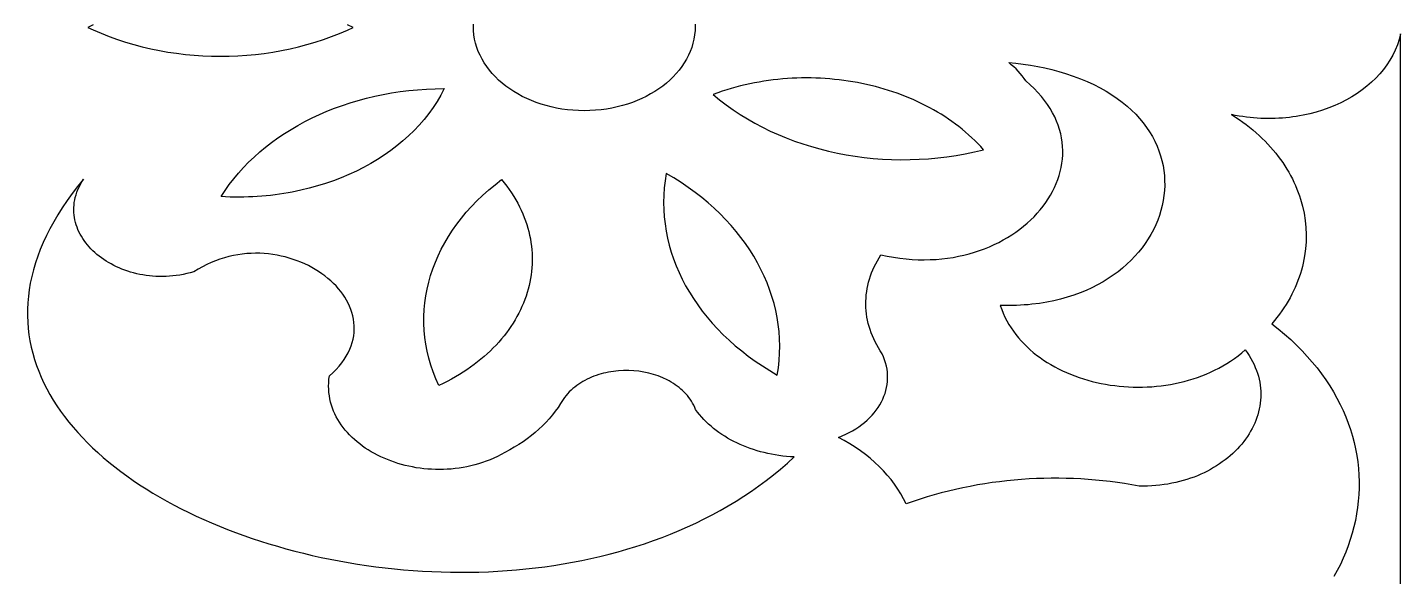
# Model space of a CAD drawing. Extents: x -1145 to -490, y -328 to 327.
# Drawn here: x -1091.4 to -1020, y -29.1 to -0.6 of the extents above; entities that cross this region are included whole.
import ezdxf

# ---------------------------------------------------------------- set-up
doc = ezdxf.new("R2010")
doc.units = 0
doc.layers.add('LAYER_1', color=18, linetype='CONTINUOUS')

msp = doc.modelspace()

# ---------------------------------------------------------------- linework, layer by layer
at = {"layer": 'LAYER_1'}
for points in [[(-1088.012, -0.427), (-1088.288, -0.555), (-1088.012, -0.684), (-1087.6, -0.86), (-1087.183, -1.024), (-1086.76, -1.176), (-1086.331, -1.316), (-1085.898, -1.443), (-1085.46, -1.559), (-1085.019, -1.662), (-1084.574, -1.754), (-1084.126, -1.833), (-1083.675, -1.9), (-1083.222, -1.955), (-1082.768, -1.997), (-1082.312, -2.028), (-1081.855, -2.047), (-1081.398, -2.053), (-1080.941, -2.047), (-1080.484, -2.029), (-1080.028, -1.999), (-1079.573, -1.957), (-1079.12, -1.903), (-1078.669, -1.836), (-1078.221, -1.758), (-1077.776, -1.667), (-1077.334, -1.564), (-1076.896, -1.449), (-1076.463, -1.322), (-1076.034, -1.183), (-1075.611, -1.032), (-1075.193, -0.868), (-1074.781, -0.693), (-1074.484, -0.555), (-1074.781, -0.418)], [(-1056.703, -0.391), (-1056.698, -0.555), (-1056.703, -0.719), (-1056.725, -0.943), (-1056.762, -1.163), (-1056.813, -1.379), (-1056.877, -1.592), (-1056.955, -1.8), (-1057.046, -2.004), (-1057.149, -2.204), (-1057.265, -2.399), (-1057.392, -2.588), (-1057.531, -2.772), (-1057.681, -2.95), (-1057.842, -3.123), (-1058.013, -3.289), (-1058.195, -3.448), (-1058.386, -3.601), (-1058.586, -3.746), (-1058.796, -3.885), (-1059.014, -4.015), (-1059.24, -4.138), (-1059.474, -4.252), (-1059.716, -4.358), (-1059.965, -4.455), (-1060.221, -4.543), (-1060.483, -4.622), (-1060.751, -4.691), (-1061.025, -4.75), (-1061.304, -4.799), (-1061.588, -4.838), (-1061.877, -4.866), (-1062.17, -4.883), (-1062.467, -4.888), (-1062.764, -4.883), (-1063.057, -4.866), (-1063.346, -4.838), (-1063.631, -4.799), (-1063.91, -4.75), (-1064.184, -4.691), (-1064.452, -4.622), (-1064.714, -4.543), (-1064.97, -4.455), (-1065.219, -4.358), (-1065.46, -4.252), (-1065.694, -4.138), (-1065.921, -4.015), (-1066.139, -3.885), (-1066.348, -3.746), (-1066.549, -3.601), (-1066.74, -3.448), (-1066.921, -3.289), (-1067.092, -3.123), (-1067.253, -2.95), (-1067.404, -2.772), (-1067.542, -2.588), (-1067.67, -2.399), (-1067.786, -2.204), (-1067.889, -2.004), (-1067.98, -1.8), (-1068.057, -1.592), (-1068.122, -1.379), (-1068.173, -1.163), (-1068.209, -0.943), (-1068.231, -0.719), (-1068.237, -0.555), (-1068.231, -0.391)], [(-1019.998, -41.718), (-1019.998, -0.892), (-1020.071, -1.178), (-1020.162, -1.457), (-1020.273, -1.729), (-1020.401, -1.993), (-1020.546, -2.25), (-1020.708, -2.498), (-1020.886, -2.739), (-1021.08, -2.97), (-1021.288, -3.193), (-1021.511, -3.406), (-1021.747, -3.61), (-1021.996, -3.804), (-1022.257, -3.987), (-1022.531, -4.16), (-1022.815, -4.322), (-1023.111, -4.472), (-1023.416, -4.611), (-1023.73, -4.738), (-1024.054, -4.853), (-1024.385, -4.956), (-1024.725, -5.045), (-1024.897, -5.085), (-1025.071, -5.122), (-1025.246, -5.155), (-1025.423, -5.184), (-1025.602, -5.211), (-1025.782, -5.233), (-1025.963, -5.253), (-1026.145, -5.268), (-1026.329, -5.28), (-1026.514, -5.289), (-1026.699, -5.293), (-1026.886, -5.294), (-1027.073, -5.291), (-1027.261, -5.285), (-1027.45, -5.274), (-1027.64, -5.26), (-1027.829, -5.241), (-1028.02, -5.219), (-1028.211, -5.193), (-1028.402, -5.162), (-1028.593, -5.128), (-1028.785, -5.089), (-1028.588, -5.215), (-1028.397, -5.344), (-1028.21, -5.477), (-1028.028, -5.611), (-1027.851, -5.749), (-1027.68, -5.889), (-1027.513, -6.032), (-1027.351, -6.178), (-1027.195, -6.326), (-1027.043, -6.476), (-1026.897, -6.628), (-1026.756, -6.783), (-1026.619, -6.94), (-1026.488, -7.099), (-1026.362, -7.26), (-1026.242, -7.422), (-1026.126, -7.587), (-1026.015, -7.753), (-1025.91, -7.921), (-1025.81, -8.091), (-1025.715, -8.262), (-1025.625, -8.435), (-1025.541, -8.609), (-1025.461, -8.784), (-1025.387, -8.96), (-1025.318, -9.138), (-1025.255, -9.316), (-1025.197, -9.496), (-1025.096, -9.858), (-1025.016, -10.223), (-1024.958, -10.59), (-1024.921, -10.959), (-1024.906, -11.329), (-1024.912, -11.7), (-1024.94, -12.071), (-1024.989, -12.441), (-1025.022, -12.625), (-1025.061, -12.809), (-1025.105, -12.993), (-1025.154, -13.176), (-1025.209, -13.359), (-1025.269, -13.541), (-1025.335, -13.722), (-1025.407, -13.902), (-1025.484, -14.081), (-1025.566, -14.26), (-1025.654, -14.437), (-1025.748, -14.613), (-1025.847, -14.788), (-1025.952, -14.961), (-1026.063, -15.133), (-1026.179, -15.304), (-1026.301, -15.473), (-1026.428, -15.64), (-1026.561, -15.806), (-1026.7, -15.97), (-1026.357, -16.24), (-1026.028, -16.515), (-1025.713, -16.795), (-1025.411, -17.081), (-1025.123, -17.371), (-1024.849, -17.665), (-1024.589, -17.965), (-1024.342, -18.268), (-1024.108, -18.575), (-1023.888, -18.886), (-1023.682, -19.2), (-1023.488, -19.518), (-1023.308, -19.838), (-1023.142, -20.161), (-1022.988, -20.487), (-1022.848, -20.816), (-1022.72, -21.146), (-1022.606, -21.478), (-1022.505, -21.812), (-1022.416, -22.147), (-1022.341, -22.483), (-1022.278, -22.821), (-1022.228, -23.159), (-1022.191, -23.498), (-1022.167, -23.837), (-1022.155, -24.176), (-1022.156, -24.515), (-1022.169, -24.853), (-1022.195, -25.191), (-1022.234, -25.529), (-1022.284, -25.865), (-1022.347, -26.2), (-1022.423, -26.533), (-1022.51, -26.865), (-1022.61, -27.194), (-1022.722, -27.522), (-1022.846, -27.847), (-1022.982, -28.17), (-1023.13, -28.489), (-1023.29, -28.806), (-1023.462, -29.119)]]:
    msp.add_lwpolyline(points, dxfattribs=at)
for points in [[(-1049.246, -21.877), (-1049.051, -21.799), (-1048.864, -21.716), (-1048.683, -21.627), (-1048.509, -21.532), (-1048.342, -21.432), (-1048.182, -21.327), (-1048.03, -21.216), (-1047.885, -21.101), (-1047.747, -20.981), (-1047.618, -20.858), (-1047.496, -20.73), (-1047.382, -20.598), (-1047.277, -20.463), (-1047.179, -20.324), (-1047.09, -20.182), (-1047.009, -20.038), (-1046.937, -19.891), (-1046.874, -19.741), (-1046.819, -19.59), (-1046.774, -19.436), (-1046.737, -19.281), (-1046.71, -19.124), (-1046.692, -18.967), (-1046.684, -18.808), (-1046.685, -18.648), (-1046.695, -18.489), (-1046.716, -18.328), (-1046.746, -18.168), (-1046.787, -18.008), (-1046.838, -17.849), (-1046.899, -17.69), (-1046.97, -17.532), (-1047.071, -17.38), (-1047.165, -17.227), (-1047.253, -17.071), (-1047.334, -16.915), (-1047.409, -16.757), (-1047.478, -16.598), (-1047.54, -16.437), (-1047.596, -16.276), (-1047.646, -16.114), (-1047.689, -15.95), (-1047.726, -15.787), (-1047.757, -15.622), (-1047.781, -15.457), (-1047.799, -15.292), (-1047.811, -15.127), (-1047.816, -14.961), (-1047.814, -14.795), (-1047.807, -14.63), (-1047.793, -14.464), (-1047.773, -14.299), (-1047.746, -14.134), (-1047.713, -13.97), (-1047.673, -13.806), (-1047.627, -13.643), (-1047.575, -13.481), (-1047.517, -13.32), (-1047.452, -13.16), (-1047.38, -13.001), (-1047.302, -12.843), (-1047.218, -12.687), (-1047.128, -12.532), (-1047.031, -12.379), (-1046.7, -12.45), (-1046.372, -12.51), (-1046.047, -12.558), (-1045.724, -12.594), (-1045.405, -12.62), (-1045.09, -12.635), (-1044.778, -12.64), (-1044.469, -12.634), (-1044.165, -12.619), (-1043.865, -12.593), (-1043.57, -12.558), (-1043.279, -12.514), (-1042.993, -12.46), (-1042.712, -12.398), (-1042.436, -12.327), (-1042.166, -12.248), (-1041.901, -12.161), (-1041.642, -12.066), (-1041.389, -11.963), (-1041.143, -11.853), (-1040.903, -11.735), (-1040.669, -11.611), (-1040.442, -11.48), (-1040.223, -11.343), (-1040.01, -11.199), (-1039.805, -11.05), (-1039.608, -10.895), (-1039.418, -10.734), (-1039.237, -10.568), (-1039.063, -10.398), (-1038.899, -10.222), (-1038.742, -10.042), (-1038.595, -9.858), (-1038.457, -9.669), (-1038.327, -9.477), (-1038.208, -9.281), (-1038.098, -9.082), (-1037.997, -8.88), (-1037.907, -8.676), (-1037.827, -8.468), (-1037.758, -8.258), (-1037.699, -8.046), (-1037.651, -7.833), (-1037.614, -7.617), (-1037.588, -7.4), (-1037.573, -7.182), (-1037.571, -6.964), (-1037.58, -6.744), (-1037.601, -6.524), (-1037.634, -6.304), (-1037.68, -6.084), (-1037.738, -5.864), (-1037.809, -5.645), (-1037.894, -5.426), (-1037.991, -5.209), (-1038.102, -4.993), (-1038.227, -4.778), (-1038.365, -4.565), (-1038.517, -4.354), (-1038.684, -4.145), (-1038.865, -3.939), (-1039.061, -3.735), (-1039.271, -3.535), (-1039.497, -3.337), (-1039.584, -3.206), (-1039.679, -3.078), (-1039.78, -2.953), (-1039.889, -2.832), (-1040.004, -2.715), (-1040.125, -2.601), (-1040.253, -2.491), (-1040.386, -2.385), (-1040.005, -2.416), (-1039.625, -2.459), (-1039.249, -2.514), (-1038.875, -2.58), (-1038.506, -2.657), (-1038.14, -2.746), (-1037.78, -2.847), (-1037.424, -2.958), (-1037.031, -3.087), (-1036.655, -3.225), (-1036.296, -3.373), (-1035.952, -3.53), (-1035.624, -3.696), (-1035.313, -3.87), (-1035.017, -4.052), (-1034.737, -4.242), (-1034.473, -4.439), (-1034.225, -4.643), (-1033.991, -4.854), (-1033.773, -5.07), (-1033.571, -5.293), (-1033.383, -5.52), (-1033.211, -5.753), (-1033.053, -5.99), (-1032.91, -6.231), (-1032.782, -6.476), (-1032.668, -6.724), (-1032.568, -6.975), (-1032.483, -7.229), (-1032.413, -7.484), (-1032.356, -7.742), (-1032.313, -8.001), (-1032.285, -8.261), (-1032.27, -8.522), (-1032.268, -8.783), (-1032.281, -9.043), (-1032.306, -9.303), (-1032.345, -9.563), (-1032.398, -9.82), (-1032.463, -10.076), (-1032.541, -10.33), (-1032.633, -10.582), (-1032.737, -10.83), (-1032.854, -11.075), (-1032.983, -11.317), (-1033.125, -11.554), (-1033.279, -11.787), (-1033.445, -12.016), (-1033.624, -12.238), (-1033.814, -12.456), (-1034.017, -12.667), (-1034.231, -12.872), (-1034.457, -13.07), (-1034.694, -13.26), (-1034.943, -13.444), (-1035.204, -13.619), (-1035.475, -13.786), (-1035.758, -13.944), (-1036.052, -14.093), (-1036.356, -14.232), (-1036.672, -14.361), (-1036.998, -14.48), (-1037.335, -14.589), (-1037.682, -14.686), (-1038.04, -14.772), (-1038.407, -14.846), (-1038.785, -14.907), (-1039.173, -14.956), (-1039.371, -14.976), (-1039.571, -14.992), (-1039.774, -15.005), (-1039.979, -15.014), (-1040.187, -15.02), (-1040.397, -15.023), (-1040.609, -15.022), (-1040.824, -15.017), (-1040.75, -15.223), (-1040.668, -15.424), (-1040.578, -15.621), (-1040.48, -15.812), (-1040.374, -15.999), (-1040.26, -16.181), (-1040.139, -16.359), (-1040.011, -16.531), (-1039.876, -16.698), (-1039.734, -16.861), (-1039.586, -17.019), (-1039.431, -17.171), (-1039.27, -17.319), (-1039.104, -17.461), (-1038.931, -17.598), (-1038.753, -17.731), (-1038.57, -17.858), (-1038.382, -17.979), (-1038.19, -18.096), (-1037.992, -18.207), (-1037.79, -18.313), (-1037.585, -18.414), (-1037.375, -18.509), (-1037.161, -18.598), (-1036.944, -18.683), (-1036.724, -18.761), (-1036.501, -18.835), (-1036.275, -18.902), (-1036.046, -18.964), (-1035.815, -19.02), (-1035.581, -19.071), (-1035.346, -19.116), (-1035.109, -19.155), (-1034.87, -19.189), (-1034.63, -19.216), (-1034.389, -19.238), (-1034.148, -19.254), (-1033.905, -19.264), (-1033.662, -19.267), (-1033.419, -19.265), (-1033.175, -19.257), (-1032.932, -19.243), (-1032.69, -19.223), (-1032.448, -19.196), (-1032.207, -19.164), (-1031.966, -19.125), (-1031.728, -19.08), (-1031.49, -19.028), (-1031.255, -18.971), (-1031.021, -18.906), (-1030.79, -18.836), (-1030.561, -18.759), (-1030.334, -18.676), (-1030.11, -18.586), (-1029.89, -18.489), (-1029.672, -18.387), (-1029.458, -18.277), (-1029.248, -18.161), (-1029.041, -18.038), (-1028.839, -17.908), (-1028.641, -17.772), (-1028.448, -17.629), (-1028.259, -17.479), (-1028.075, -17.322), (-1027.969, -17.472), (-1027.87, -17.623), (-1027.779, -17.776), (-1027.696, -17.929), (-1027.621, -18.082), (-1027.553, -18.237), (-1027.493, -18.392), (-1027.44, -18.547), (-1027.394, -18.702), (-1027.356, -18.858), (-1027.324, -19.014), (-1027.3, -19.17), (-1027.282, -19.325), (-1027.272, -19.48), (-1027.268, -19.635), (-1027.271, -19.79), (-1027.281, -19.943), (-1027.297, -20.096), (-1027.319, -20.249), (-1027.348, -20.4), (-1027.383, -20.55), (-1027.425, -20.699), (-1027.472, -20.847), (-1027.526, -20.993), (-1027.585, -21.138), (-1027.65, -21.281), (-1027.721, -21.423), (-1027.798, -21.562), (-1027.88, -21.7), (-1027.968, -21.836), (-1028.061, -21.969), (-1028.159, -22.1), (-1028.263, -22.229), (-1028.372, -22.355), (-1028.485, -22.479), (-1028.604, -22.6), (-1028.728, -22.718), (-1028.856, -22.833), (-1028.99, -22.945), (-1029.128, -23.053), (-1029.27, -23.159), (-1029.417, -23.261), (-1029.568, -23.36), (-1029.724, -23.454), (-1029.883, -23.546), (-1030.047, -23.633), (-1030.215, -23.716), (-1030.387, -23.796), (-1030.563, -23.871), (-1030.742, -23.941), (-1030.925, -24.008), (-1031.112, -24.07), (-1031.303, -24.127), (-1031.496, -24.179), (-1031.693, -24.227), (-1031.894, -24.269), (-1032.097, -24.307), (-1032.304, -24.339), (-1032.513, -24.366), (-1032.726, -24.387), (-1032.941, -24.403), (-1033.159, -24.414), (-1033.38, -24.418), (-1033.603, -24.417), (-1033.976, -24.348), (-1034.351, -24.285), (-1034.727, -24.229), (-1035.105, -24.178), (-1035.485, -24.135), (-1035.865, -24.097), (-1036.247, -24.066), (-1036.63, -24.041), (-1037.014, -24.022), (-1037.398, -24.01), (-1037.783, -24.004), (-1038.169, -24.005), (-1038.554, -24.011), (-1038.94, -24.025), (-1039.326, -24.044), (-1039.711, -24.07), (-1040.096, -24.102), (-1040.481, -24.14), (-1040.864, -24.184), (-1041.247, -24.235), (-1041.629, -24.292), (-1042.01, -24.356), (-1042.39, -24.426), (-1042.768, -24.502), (-1043.144, -24.584), (-1043.519, -24.673), (-1043.892, -24.768), (-1044.263, -24.869), (-1044.631, -24.976), (-1044.997, -25.09), (-1045.361, -25.21), (-1045.722, -25.337), (-1045.853, -25.075), (-1045.998, -24.818), (-1046.155, -24.566), (-1046.324, -24.32), (-1046.506, -24.079), (-1046.7, -23.845), (-1046.906, -23.616), (-1047.123, -23.394), (-1047.352, -23.178), (-1047.592, -22.969), (-1047.842, -22.768), (-1048.103, -22.574), (-1048.374, -22.387), (-1048.655, -22.209), (-1048.946, -22.038)], [(-1055.759, -4.04), (-1055.425, -4.317), (-1055.079, -4.584), (-1054.722, -4.839), (-1054.355, -5.083), (-1053.977, -5.315), (-1053.59, -5.536), (-1053.194, -5.745), (-1052.789, -5.943), (-1052.376, -6.129), (-1051.956, -6.302), (-1051.528, -6.464), (-1051.093, -6.614), (-1050.652, -6.751), (-1050.205, -6.877), (-1049.753, -6.989), (-1049.296, -7.09), (-1048.835, -7.178), (-1048.369, -7.253), (-1047.9, -7.315), (-1047.428, -7.364), (-1046.954, -7.401), (-1046.477, -7.424), (-1045.998, -7.434), (-1045.519, -7.431), (-1045.039, -7.415), (-1044.558, -7.385), (-1044.078, -7.342), (-1043.598, -7.285), (-1043.12, -7.214), (-1042.643, -7.13), (-1042.168, -7.031), (-1041.696, -6.919), (-1041.842, -6.756), (-1041.993, -6.597), (-1042.148, -6.441), (-1042.307, -6.289), (-1042.47, -6.14), (-1042.637, -5.994), (-1042.807, -5.852), (-1042.981, -5.714), (-1043.159, -5.579), (-1043.34, -5.447), (-1043.525, -5.319), (-1043.712, -5.194), (-1043.903, -5.073), (-1044.097, -4.956), (-1044.295, -4.842), (-1044.495, -4.731), (-1044.697, -4.625), (-1044.903, -4.522), (-1045.111, -4.422), (-1045.322, -4.326), (-1045.535, -4.234), (-1045.751, -4.146), (-1045.969, -4.062), (-1046.189, -3.981), (-1046.411, -3.904), (-1046.636, -3.831), (-1046.862, -3.761), (-1047.09, -3.696), (-1047.32, -3.634), (-1047.551, -3.576), (-1047.784, -3.522), (-1048.019, -3.472), (-1048.254, -3.426), (-1048.492, -3.383), (-1048.73, -3.345), (-1048.969, -3.311), (-1049.21, -3.28), (-1049.451, -3.254), (-1049.694, -3.232), (-1049.937, -3.214), (-1050.18, -3.199), (-1050.425, -3.189), (-1050.669, -3.183), (-1050.915, -3.182), (-1051.16, -3.184), (-1051.406, -3.19), (-1051.651, -3.201), (-1051.897, -3.216), (-1052.143, -3.235), (-1052.388, -3.258), (-1052.634, -3.286), (-1052.879, -3.318), (-1053.123, -3.354), (-1053.367, -3.394), (-1053.611, -3.439), (-1053.853, -3.488), (-1054.095, -3.542), (-1054.336, -3.599), (-1054.576, -3.662), (-1054.816, -3.728), (-1055.053, -3.799), (-1055.29, -3.875), (-1055.525, -3.955)], [(-1081.362, -9.355), (-1081.157, -9.037), (-1080.938, -8.727), (-1080.706, -8.425), (-1080.46, -8.13), (-1080.202, -7.843), (-1079.932, -7.564), (-1079.649, -7.294), (-1079.355, -7.032), (-1079.05, -6.778), (-1078.734, -6.534), (-1078.408, -6.298), (-1078.071, -6.072), (-1077.724, -5.855), (-1077.368, -5.647), (-1077.003, -5.45), (-1076.629, -5.262), (-1076.247, -5.084), (-1075.857, -4.916), (-1075.459, -4.759), (-1075.054, -4.612), (-1074.642, -4.476), (-1074.223, -4.35), (-1073.798, -4.236), (-1073.367, -4.133), (-1072.931, -4.042), (-1072.489, -3.962), (-1072.043, -3.894), (-1071.593, -3.838), (-1071.138, -3.794), (-1070.679, -3.762), (-1070.218, -3.742), (-1069.753, -3.736), (-1069.929, -4.073), (-1070.122, -4.401), (-1070.332, -4.722), (-1070.557, -5.034), (-1070.798, -5.337), (-1071.054, -5.631), (-1071.323, -5.915), (-1071.607, -6.191), (-1071.905, -6.456), (-1072.215, -6.712), (-1072.538, -6.957), (-1072.873, -7.192), (-1073.219, -7.417), (-1073.577, -7.63), (-1073.945, -7.833), (-1074.323, -8.024), (-1074.711, -8.204), (-1075.108, -8.372), (-1075.513, -8.527), (-1075.927, -8.671), (-1076.349, -8.802), (-1076.778, -8.92), (-1077.214, -9.026), (-1077.656, -9.118), (-1077.879, -9.159), (-1078.103, -9.197), (-1078.329, -9.231), (-1078.557, -9.262), (-1078.785, -9.29), (-1079.015, -9.314), (-1079.246, -9.334), (-1079.477, -9.351), (-1079.71, -9.364), (-1079.944, -9.374), (-1080.178, -9.38), (-1080.414, -9.383), (-1080.65, -9.381), (-1080.887, -9.376), (-1081.124, -9.367)], [(-1088.524, -8.454), (-1088.825, -8.825), (-1089.109, -9.195), (-1089.375, -9.563), (-1089.624, -9.93), (-1089.856, -10.296), (-1090.071, -10.66), (-1090.27, -11.022), (-1090.453, -11.382), (-1090.619, -11.741), (-1090.769, -12.098), (-1090.903, -12.453), (-1091.022, -12.806), (-1091.126, -13.157), (-1091.214, -13.506), (-1091.288, -13.853), (-1091.346, -14.197), (-1091.39, -14.539), (-1091.42, -14.879), (-1091.435, -15.217), (-1091.436, -15.552), (-1091.424, -15.884), (-1091.398, -16.214), (-1091.358, -16.541), (-1091.305, -16.865), (-1091.24, -17.187), (-1091.161, -17.505), (-1091.07, -17.821), (-1090.966, -18.134), (-1090.85, -18.443), (-1090.722, -18.75), (-1090.582, -19.053), (-1090.431, -19.353), (-1090.268, -19.649), (-1090.094, -19.943), (-1089.909, -20.232), (-1089.713, -20.518), (-1089.506, -20.801), (-1089.289, -21.08), (-1089.061, -21.355), (-1088.823, -21.626), (-1088.576, -21.894), (-1088.319, -22.157), (-1088.052, -22.417), (-1087.776, -22.672), (-1087.491, -22.924), (-1087.197, -23.171), (-1086.895, -23.414), (-1086.584, -23.652), (-1086.264, -23.887), (-1085.937, -24.116), (-1085.601, -24.341), (-1085.258, -24.562), (-1084.907, -24.778), (-1084.549, -24.989), (-1084.184, -25.196), (-1083.812, -25.397), (-1083.433, -25.594), (-1083.048, -25.785), (-1082.656, -25.972), (-1082.258, -26.153), (-1081.854, -26.33), (-1081.445, -26.501), (-1081.03, -26.667), (-1080.609, -26.827), (-1080.184, -26.982), (-1079.753, -27.131), (-1079.318, -27.275), (-1078.878, -27.413), (-1078.433, -27.546), (-1077.985, -27.672), (-1077.532, -27.793), (-1077.076, -27.908), (-1076.616, -28.017), (-1076.153, -28.12), (-1075.686, -28.217), (-1075.217, -28.308), (-1074.744, -28.392), (-1074.27, -28.47), (-1073.792, -28.542), (-1073.313, -28.607), (-1072.831, -28.666), (-1072.348, -28.719), (-1071.863, -28.764), (-1071.376, -28.803), (-1070.889, -28.835), (-1070.4, -28.861), (-1069.91, -28.879), (-1069.42, -28.891), (-1068.93, -28.895), (-1068.439, -28.893), (-1067.948, -28.883), (-1067.457, -28.866), (-1066.966, -28.842), (-1066.477, -28.81), (-1065.987, -28.771), (-1065.499, -28.725), (-1065.012, -28.671), (-1064.526, -28.609), (-1064.042, -28.54), (-1063.559, -28.463), (-1063.079, -28.378), (-1062.6, -28.285), (-1062.124, -28.185), (-1061.65, -28.076), (-1061.179, -27.959), (-1060.711, -27.835), (-1060.246, -27.701), (-1059.784, -27.56), (-1059.326, -27.41), (-1058.871, -27.252), (-1058.42, -27.086), (-1057.974, -26.911), (-1057.531, -26.727), (-1057.093, -26.535), (-1056.66, -26.334), (-1056.231, -26.124), (-1055.808, -25.905), (-1055.39, -25.677), (-1054.977, -25.441), (-1054.57, -25.195), (-1054.169, -24.94), (-1053.774, -24.676), (-1053.385, -24.403), (-1053.003, -24.12), (-1052.627, -23.828), (-1052.258, -23.527), (-1051.896, -23.216), (-1051.541, -22.896), (-1051.742, -22.885), (-1051.942, -22.869), (-1052.141, -22.848), (-1052.337, -22.822), (-1052.533, -22.792), (-1052.726, -22.758), (-1052.917, -22.718), (-1053.106, -22.674), (-1053.293, -22.626), (-1053.477, -22.574), (-1053.659, -22.517), (-1053.838, -22.456), (-1054.014, -22.39), (-1054.188, -22.321), (-1054.358, -22.247), (-1054.526, -22.169), (-1054.69, -22.088), (-1054.851, -22.002), (-1055.008, -21.913), (-1055.161, -21.82), (-1055.311, -21.723), (-1055.457, -21.623), (-1055.599, -21.519), (-1055.736, -21.411), (-1055.87, -21.3), (-1055.998, -21.186), (-1056.123, -21.068), (-1056.243, -20.947), (-1056.358, -20.823), (-1056.468, -20.696), (-1056.573, -20.565), (-1056.673, -20.432), (-1056.72, -20.319), (-1056.773, -20.21), (-1056.83, -20.103), (-1056.892, -20), (-1056.959, -19.9), (-1057.029, -19.803), (-1057.104, -19.709), (-1057.182, -19.618), (-1057.265, -19.531), (-1057.351, -19.447), (-1057.44, -19.365), (-1057.533, -19.287), (-1057.63, -19.213), (-1057.729, -19.141), (-1057.832, -19.073), (-1057.937, -19.008), (-1058.045, -18.946), (-1058.155, -18.888), (-1058.383, -18.78), (-1058.62, -18.686), (-1058.864, -18.605), (-1059.114, -18.538), (-1059.37, -18.484), (-1059.629, -18.443), (-1059.892, -18.417), (-1060.156, -18.403), (-1060.421, -18.404), (-1060.686, -18.418), (-1060.817, -18.431), (-1060.949, -18.447), (-1061.079, -18.466), (-1061.209, -18.489), (-1061.338, -18.516), (-1061.465, -18.546), (-1061.592, -18.579), (-1061.717, -18.616), (-1061.84, -18.657), (-1061.962, -18.701), (-1062.082, -18.749), (-1062.2, -18.801), (-1062.316, -18.856), (-1062.43, -18.915), (-1062.542, -18.977), (-1062.651, -19.043), (-1062.757, -19.113), (-1062.86, -19.186), (-1062.961, -19.263), (-1063.059, -19.344), (-1063.153, -19.428), (-1063.244, -19.516), (-1063.331, -19.608), (-1063.415, -19.704), (-1063.495, -19.803), (-1063.572, -19.906), (-1063.696, -20.114), (-1063.83, -20.319), (-1063.974, -20.519), (-1064.126, -20.714), (-1064.287, -20.906), (-1064.457, -21.092), (-1064.636, -21.274), (-1064.823, -21.451), (-1065.017, -21.622), (-1065.22, -21.788), (-1065.431, -21.949), (-1065.649, -22.104), (-1065.875, -22.253), (-1066.108, -22.396), (-1066.347, -22.533), (-1066.594, -22.664), (-1066.784, -22.769), (-1066.976, -22.866), (-1067.17, -22.957), (-1067.366, -23.041), (-1067.563, -23.118), (-1067.762, -23.189), (-1067.963, -23.253), (-1068.164, -23.31), (-1068.367, -23.362), (-1068.57, -23.407), (-1068.775, -23.445), (-1068.979, -23.478), (-1069.184, -23.505), (-1069.389, -23.525), (-1069.594, -23.54), (-1069.798, -23.549), (-1070.002, -23.552), (-1070.205, -23.549), (-1070.408, -23.541), (-1070.61, -23.528), (-1070.81, -23.509), (-1071.009, -23.484), (-1071.206, -23.455), (-1071.402, -23.42), (-1071.596, -23.38), (-1071.788, -23.335), (-1071.977, -23.285), (-1072.164, -23.23), (-1072.348, -23.17), (-1072.53, -23.106), (-1072.708, -23.037), (-1072.884, -22.964), (-1073.056, -22.886), (-1073.224, -22.803), (-1073.389, -22.717), (-1073.549, -22.626), (-1073.706, -22.531), (-1073.858, -22.432), (-1074.006, -22.328), (-1074.15, -22.221), (-1074.288, -22.11), (-1074.422, -21.996), (-1074.55, -21.877), (-1074.673, -21.755), (-1074.79, -21.63), (-1074.902, -21.501), (-1075.008, -21.369), (-1075.107, -21.233), (-1075.201, -21.094), (-1075.288, -20.952), (-1075.368, -20.807), (-1075.441, -20.66), (-1075.508, -20.509), (-1075.567, -20.355), (-1075.619, -20.199), (-1075.664, -20.04), (-1075.7, -19.878), (-1075.729, -19.714), (-1075.75, -19.547), (-1075.762, -19.379), (-1075.766, -19.207), (-1075.762, -19.034), (-1075.748, -18.859), (-1075.726, -18.681), (-1075.543, -18.513), (-1075.375, -18.343), (-1075.222, -18.171), (-1075.084, -17.998), (-1074.959, -17.824), (-1074.849, -17.648), (-1074.752, -17.473), (-1074.669, -17.297), (-1074.599, -17.12), (-1074.541, -16.944), (-1074.496, -16.767), (-1074.464, -16.591), (-1074.443, -16.416), (-1074.434, -16.242), (-1074.437, -16.068), (-1074.45, -15.896), (-1074.475, -15.725), (-1074.51, -15.556), (-1074.556, -15.389), (-1074.611, -15.224), (-1074.676, -15.061), (-1074.751, -14.901), (-1074.835, -14.743), (-1074.928, -14.589), (-1075.03, -14.437), (-1075.139, -14.289), (-1075.258, -14.145), (-1075.383, -14.004), (-1075.517, -13.868), (-1075.657, -13.735), (-1075.805, -13.607), (-1075.96, -13.484), (-1076.12, -13.365), (-1076.287, -13.252), (-1076.46, -13.144), (-1076.639, -13.041), (-1076.822, -12.944), (-1077.011, -12.853), (-1077.205, -12.769), (-1077.403, -12.69), (-1077.605, -12.618), (-1077.812, -12.553), (-1078.021, -12.495), (-1078.235, -12.444), (-1078.451, -12.401), (-1078.67, -12.365), (-1078.892, -12.337), (-1079.116, -12.317), (-1079.342, -12.305), (-1079.57, -12.302), (-1079.799, -12.307), (-1080.03, -12.322), (-1080.261, -12.345), (-1080.493, -12.378), (-1080.725, -12.42), (-1080.957, -12.473), (-1081.189, -12.535), (-1081.421, -12.607), (-1081.652, -12.69), (-1081.881, -12.783), (-1082.11, -12.887), (-1082.336, -13.002), (-1082.561, -13.129), (-1082.784, -13.267), (-1082.967, -13.317), (-1083.149, -13.362), (-1083.331, -13.401), (-1083.512, -13.433), (-1083.693, -13.46), (-1083.872, -13.481), (-1084.051, -13.496), (-1084.228, -13.506), (-1084.404, -13.511), (-1084.579, -13.51), (-1084.752, -13.504), (-1084.924, -13.493), (-1085.093, -13.477), (-1085.261, -13.456), (-1085.427, -13.43), (-1085.591, -13.399), (-1085.753, -13.364), (-1085.912, -13.325), (-1086.068, -13.281), (-1086.222, -13.233), (-1086.374, -13.18), (-1086.522, -13.124), (-1086.667, -13.063), (-1086.81, -12.999), (-1086.949, -12.931), (-1087.084, -12.86), (-1087.217, -12.784), (-1087.345, -12.706), (-1087.47, -12.624), (-1087.591, -12.538), (-1087.708, -12.45), (-1087.821, -12.359), (-1087.929, -12.264), (-1088.034, -12.167), (-1088.133, -12.067), (-1088.229, -11.965), (-1088.319, -11.86), (-1088.405, -11.753), (-1088.485, -11.643), (-1088.561, -11.531), (-1088.631, -11.417), (-1088.696, -11.301), (-1088.756, -11.183), (-1088.81, -11.063), (-1088.858, -10.942), (-1088.9, -10.819), (-1088.937, -10.695), (-1088.967, -10.569), (-1088.991, -10.442), (-1089.009, -10.314), (-1089.02, -10.184), (-1089.025, -10.054), (-1089.023, -9.923), (-1089.014, -9.791), (-1088.999, -9.659), (-1088.976, -9.526), (-1088.946, -9.392), (-1088.909, -9.258), (-1088.864, -9.124), (-1088.811, -8.99), (-1088.751, -8.856), (-1088.684, -8.722), (-1088.608, -8.588)], [(-1070.038, -19.181), (-1070.192, -18.828), (-1070.33, -18.473), (-1070.449, -18.116), (-1070.551, -17.758), (-1070.636, -17.399), (-1070.704, -17.038), (-1070.755, -16.677), (-1070.789, -16.316), (-1070.806, -15.955), (-1070.806, -15.595), (-1070.789, -15.235), (-1070.756, -14.877), (-1070.706, -14.52), (-1070.64, -14.165), (-1070.558, -13.812), (-1070.459, -13.462), (-1070.345, -13.114), (-1070.214, -12.77), (-1070.068, -12.429), (-1069.905, -12.092), (-1069.728, -11.76), (-1069.534, -11.431), (-1069.325, -11.108), (-1069.101, -10.79), (-1068.862, -10.477), (-1068.607, -10.17), (-1068.338, -9.869), (-1068.053, -9.575), (-1067.754, -9.288), (-1067.44, -9.008), (-1067.111, -8.736), (-1066.768, -8.471), (-1066.628, -8.642), (-1066.495, -8.815), (-1066.368, -8.99), (-1066.248, -9.166), (-1066.134, -9.343), (-1066.027, -9.522), (-1065.927, -9.702), (-1065.833, -9.883), (-1065.745, -10.066), (-1065.664, -10.249), (-1065.589, -10.433), (-1065.52, -10.618), (-1065.458, -10.803), (-1065.402, -10.99), (-1065.352, -11.176), (-1065.309, -11.364), (-1065.271, -11.551), (-1065.24, -11.739), (-1065.215, -11.927), (-1065.197, -12.115), (-1065.184, -12.304), (-1065.177, -12.492), (-1065.177, -12.68), (-1065.182, -12.867), (-1065.194, -13.055), (-1065.211, -13.242), (-1065.235, -13.428), (-1065.264, -13.614), (-1065.299, -13.8), (-1065.34, -13.984), (-1065.387, -14.168), (-1065.44, -14.35), (-1065.498, -14.532), (-1065.563, -14.713), (-1065.633, -14.892), (-1065.708, -15.07), (-1065.79, -15.247), (-1065.877, -15.422), (-1065.97, -15.596), (-1066.068, -15.768), (-1066.172, -15.938), (-1066.281, -16.107), (-1066.396, -16.273), (-1066.516, -16.438), (-1066.642, -16.6), (-1066.774, -16.761), (-1066.91, -16.919), (-1067.052, -17.075), (-1067.2, -17.228), (-1067.353, -17.379), (-1067.511, -17.528), (-1067.674, -17.673), (-1067.843, -17.816), (-1068.017, -17.956), (-1068.196, -18.093), (-1068.38, -18.227), (-1068.57, -18.358), (-1068.764, -18.486), (-1068.964, -18.611), (-1069.169, -18.732), (-1069.378, -18.85), (-1069.593, -18.964), (-1069.813, -19.074)], [(-1052.422, -18.636), (-1052.365, -18.258), (-1052.326, -17.88), (-1052.302, -17.504), (-1052.296, -17.128), (-1052.306, -16.753), (-1052.332, -16.38), (-1052.374, -16.009), (-1052.432, -15.64), (-1052.506, -15.273), (-1052.595, -14.909), (-1052.7, -14.548), (-1052.821, -14.191), (-1052.956, -13.836), (-1053.106, -13.486), (-1053.272, -13.14), (-1053.452, -12.798), (-1053.646, -12.46), (-1053.855, -12.128), (-1054.078, -11.801), (-1054.316, -11.479), (-1054.567, -11.163), (-1054.832, -10.853), (-1055.11, -10.55), (-1055.402, -10.253), (-1055.707, -9.963), (-1056.026, -9.68), (-1056.357, -9.404), (-1056.702, -9.137), (-1057.059, -8.877), (-1057.428, -8.626), (-1057.81, -8.383), (-1058.204, -8.149), (-1058.263, -8.527), (-1058.305, -8.905), (-1058.33, -9.282), (-1058.339, -9.659), (-1058.331, -10.034), (-1058.306, -10.407), (-1058.265, -10.779), (-1058.208, -11.148), (-1058.135, -11.515), (-1058.047, -11.879), (-1057.943, -12.241), (-1057.823, -12.599), (-1057.688, -12.954), (-1057.537, -13.304), (-1057.372, -13.651), (-1057.192, -13.993), (-1056.998, -14.331), (-1056.788, -14.663), (-1056.565, -14.99), (-1056.327, -15.312), (-1056.075, -15.628), (-1055.809, -15.938), (-1055.53, -16.241), (-1055.237, -16.538), (-1054.93, -16.828), (-1054.61, -17.11), (-1054.277, -17.385), (-1053.932, -17.652), (-1053.573, -17.911), (-1053.202, -18.161), (-1052.818, -18.403)]]:
    msp.add_lwpolyline(points, close=True, dxfattribs=at)

doc.saveas('drawing.dxf')
